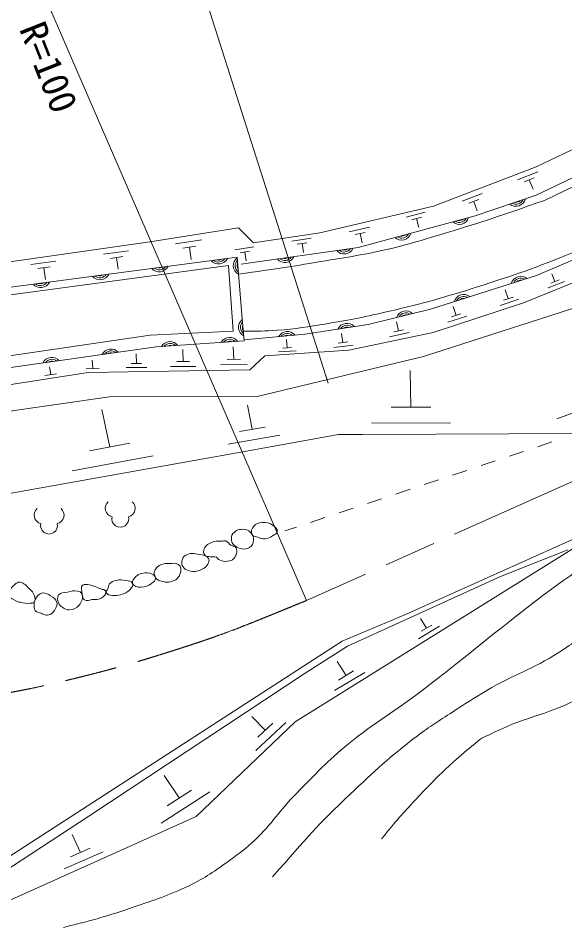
# Model space of a CAD drawing. Units: millimetres, scale not verified. Extents: x 40000 to 680000, y 20000 to 380000.
# Drawn here: x 415375 to 451904, y 257019 to 317956 of the extents above; entities that cross this region are included whole.
import ezdxf
from ezdxf.enums import TextEntityAlignment as Align

# ---------------------------------------------------------------- set-up
doc = ezdxf.new("R2010")
doc.units = ezdxf.units.MM
doc.header["$LTSCALE"] = 1000
doc.linetypes.add('CHAIN', pattern=[18.5, 12, -1.5, 3.5, -1.5])
for name, color, linetype, lineweight in [('M-BGD', 7, 'Continuous', 13), ('M-BMK', 2, 'CHAIN', 13), ('M-BMK-SRVR', 3, 'Continuous', 13), ('M-STR-HTXT', 7, 'Continuous', 13)]:
    doc.layers.add(name, color=color, linetype=linetype, lineweight=lineweight)
doc.styles.add('ＭＳ ゴシック', font='')
doc.styles.get('ＭＳ ゴシック').set_extended_font_data('MS Gothic')

msp = doc.modelspace()

# ---------------------------------------------------------------- linework, layer by layer
at = {"layer": 'M-BGD'}
for p, q in [((478994, 319463), (450556, 305795)), ((449987, 308032), (459047, 312350)), ((443129, 305407), (449987, 308032)), ((448754, 307161), (450093, 307696)), ((449196, 307027), (449865, 307294)), ((449530, 307161), (449781, 306536)), ((445042, 305743), (446392, 306251)), ((435525, 303627), (443129, 305407)), ((445481, 305600), (446156, 305854)), ((445818, 305727), (446057, 305097)), ((441296, 304671), (442580, 305001)), ((441683, 304497), (442325, 304662)), ((442004, 304580), (442159, 303981)), ((437496, 303703), (438844, 304002)), ((437893, 303508), (438567, 303657)), ((438230, 303583), (438370, 302954)), ((424164, 303036), (371524, 295454)), ((425881, 302884), (427637, 303150)), ((433663, 303072), (434949, 303267)), ((434024, 302864), (434666, 302961)), ((434345, 302912), (434437, 302313)), ((421065, 302200), (422743, 302430)), ((426373, 302600), (427251, 302732)), ((426812, 302666), (426937, 301847)), ((429853, 302501), (431114, 302691)), ((430206, 302296), (430837, 302391)), ((430521, 302344), (430611, 301755)), ((370322, 294092), (430003, 302006)), ((416217, 301511), (417878, 301739)), ((421531, 301922), (422369, 302037)), ((421950, 301980), (422059, 301197)), ((430003, 302006), (430331, 297881)), ((429436, 301435), (370400, 293528)), ((416678, 301236), (417508, 301350)), ((417093, 301293), (417201, 300518)), ((429436, 301435), (429739, 297057)), ((449145, 298942), (454785, 301253)), ((451521, 300493), (450976, 300274)), ((451248, 300383), (451031, 300887)), ((448128, 299235), (447919, 299821)), ((451881, 300384), (450791, 299946)), ((448444, 299339), (447811, 299132)), ((442459, 295358), (452921, 298732)), ((443097, 296980), (449145, 298942)), ((444647, 298116), (444450, 298706)), ((448843, 299190), (447578, 298775)), ((445361, 298055), (444087, 297668)), ((444965, 298213), (444328, 298020)), ((430331, 297881), (430485, 296417)), ((440794, 297085), (440650, 297690)), ((424187, 296796), (370883, 289006)), ((429739, 297057), (424187, 296796)), ((437077, 296302), (436986, 296898)), ((437480, 295789), (443097, 296980)), ((441500, 296962), (440197, 296687)), ((441120, 297154), (440468, 297017)), ((433349, 295952), (433298, 296498)), ((437397, 296342), (436756, 296262)), ((423279, 294905), (423258, 295549)), ((426398, 295040), (426373, 295825)), ((429778, 295180), (429751, 296015)), ((431868, 295414), (437480, 295789)), ((433951, 295757), (432779, 295678)), ((433642, 295972), (433056, 295932)), ((437750, 296126), (436468, 295965)), ((420357, 294559), (420326, 295133)), ((426819, 295042), (425977, 295037)), ((430225, 295183), (429330, 295178)), ((430864, 294484), (431868, 295414)), ((431338, 292699), (442459, 295358)), ((417543, 294157), (417456, 294679)), ((420788, 294571), (419926, 294547)), ((420053, 294305), (430864, 294484)), ((423971, 294633), (422590, 294625)), ((423624, 294907), (422934, 294903)), ((427242, 294708), (425558, 294698)), ((430675, 294828), (428885, 294817)), ((441625, 291978), (441567, 294441)), ((408861, 292560), (420053, 294305)), ((417935, 294212), (417150, 294103)), ((459037, 294025), (451371, 291208)), ((385831, 287555), (421474, 292670)), ((421474, 292670), (431338, 292699)), ((431021, 290511), (430702, 292116)), ((442945, 291974), (440305, 291981)), ((421487, 289323), (420955, 291833)), ((444262, 290915), (438983, 290929)), ((432869, 290116), (429411, 289522)), ((431885, 290659), (430157, 290362)), ((438388, 290167), (453083, 290234)), ((422838, 289573), (420135, 289073)), ((450101, 289343), (451050, 289658)), ((410871, 285510), (430260, 288982)), ((448203, 288711), (449152, 289027)), ((424390, 288742), (418983, 287742)), ((446306, 288080), (447254, 288395)), ((444408, 287448), (445357, 287764)), ((442510, 286816), (443459, 287132)), ((440613, 286185), (441561, 286501)), ((438715, 285553), (439664, 285869)), ((436817, 284922), (437766, 285238)), ((434920, 284290), (435868, 284606)), ((441267, 278144), (456930, 285172)), ((433193, 283716), (433971, 283975)), ((452936, 282837), (433893, 270973)), ((442661, 277226), (442251, 277879)), ((443541, 277362), (442118, 276520)), ((443017, 277436), (442306, 277015)), ((437283, 274066), (436695, 275004)), ((438544, 274261), (436503, 273054)), ((437793, 274368), (436772, 273764)), ((420100, 264682), (434493, 274165)), ((431884, 270405), (430988, 271322)), ((433893, 270973), (427275, 264639)), ((433265, 270936), (431251, 269067)), ((432388, 270872), (431380, 269938)), ((426137, 265892), (425125, 267378)), ((426947, 266413), (425327, 265370)), ((428174, 266287), (424934, 264201)), ((427275, 264639), (410247, 257019)), ((419529, 262243), (418972, 263449)), ((421062, 262282), (418447, 261157)), ((420183, 262524), (418875, 261961))]:
    msp.add_line(p, q, dxfattribs=at)
for points in [[(430274, 301525), (438092, 302644), (445912, 304763), (449986, 306139), (478301, 319681), (485351, 323887)], [(474262, 301207), (465500, 307616), (457013, 303767), (450018, 300784), (442934, 298523), (438759, 297509), (434522, 296850), (430479, 296479)], [(424164, 303036), (430091, 303968), (431107, 302952), (435525, 303627)], [(430485, 296417), (424600, 296004), (370957, 288404)], [(430260, 288982), (436779, 290167), (438388, 290167)], [(441097, 277721), (447617, 280684), (452104, 282462)], [(410617, 259687), (411633, 259941), (437033, 276366), (441267, 278144)], [(434493, 274165), (437372, 276028), (441097, 277721)], [(410617, 259094), (411803, 259264), (420100, 264682)]]:
    msp.add_lwpolyline(points, dxfattribs=at)
for centre, radius, start, end in [((448642, 306058), 654, 231.43769, 345.87952), ((448642, 306058), 523, 241.24892, 336.06829), ((448642, 306058), 392, 263.12538, 314.19183), ((444855, 304843), 654, 227.93625, 342.37809), ((444855, 304843), 523, 237.74749, 332.56685), ((444855, 304843), 392, 259.62394, 310.6904), ((440994, 303797), 654, 227.93625, 342.37809), ((440994, 303797), 523, 237.74749, 332.56685), ((440994, 303797), 392, 259.62394, 310.6904), ((437154, 302868), 654, 220.92517, 335.36701), ((437154, 302868), 523, 230.73641, 325.55577), ((437154, 302868), 392, 252.61286, 303.67931), ((428764, 302199), 654, 220.3328, 334.77464), ((428764, 302199), 523, 230.14404, 324.9634), ((428764, 302199), 392, 252.02049, 303.08695), ((430403, 301436), 654, 127.32856, 241.7704), ((430403, 301436), 523, 137.1398, 231.95916), ((433194, 302301), 654, 220.92517, 335.36701), ((433194, 302301), 523, 230.73641, 325.55577), ((433194, 302301), 392, 252.61286, 303.67931), ((424798, 301673), 654, 220.3328, 334.77464), ((424798, 301673), 523, 230.14404, 324.9634), ((424798, 301673), 392, 252.02049, 303.08695), ((430403, 301436), 392, 159.01625, 210.08271), ((420833, 301147), 654, 220.3328, 334.77464), ((420833, 301147), 523, 230.14404, 324.9634), ((420833, 301147), 392, 252.02049, 303.08695), ((448963, 300075), 654, 50.47853, 164.92037), ((448963, 300075), 523, 60.28977, 155.10913), ((448963, 300075), 392, 82.16622, 133.23268), ((416868, 300621), 654, 220.3328, 334.77464), ((416868, 300621), 523, 230.14404, 324.9634), ((416868, 300621), 392, 252.02049, 303.08695), ((445152, 298859), 654, 50.47853, 164.92037), ((445152, 298859), 523, 60.28977, 155.10913), ((445152, 298859), 392, 82.16622, 133.23268), ((441284, 297758), 654, 46.42603, 160.86787), ((441284, 297758), 523, 56.23727, 151.05663), ((441284, 297758), 392, 78.11372, 129.18018), ((430746, 297321), 654, 128.80591, 243.24775), ((430746, 297321), 523, 138.61715, 233.43651), ((430746, 297321), 392, 160.4936, 211.56006), ((437343, 296930), 654, 41.62676, 156.0686), ((437343, 296930), 523, 51.438, 146.25736), ((433359, 296387), 654, 38.01083, 152.45267), ((433359, 296387), 523, 47.82207, 142.64143), ((433359, 296387), 392, 69.69852, 120.76498), ((437343, 296930), 392, 73.31445, 124.38091), ((425522, 295714), 654, 36.79735, 151.23919), ((425522, 295714), 523, 46.60859, 141.42795), ((429513, 295994), 654, 36.79735, 151.23919), ((429513, 295994), 523, 46.60859, 141.42795), ((429513, 295994), 392, 68.48504, 119.5515), ((421580, 295218), 654, 40.84276, 155.2846), ((421580, 295218), 523, 50.654, 145.47336), ((421580, 295218), 392, 72.53045, 123.59691), ((425522, 295714), 392, 68.48504, 119.5515), ((417620, 294657), 654, 40.84276, 155.2846), ((417620, 294657), 523, 50.654, 145.47336), ((417620, 294657), 392, 72.53045, 123.59691), ((417012, 284775), 576, 130.601, 257.4715), ((417862, 284775), 576, 282.5301, 49.3974), ((421767, 285230), 576, 130.601, 257.4715), ((422617, 285230), 576, 282.5301, 49.3974), ((422192, 284533), 566, 166.3145, 13.6855), ((417437, 284078), 566, 166.3145, 13.6855)]:
    msp.add_arc(centre, radius, start, end, dxfattribs=at)
for points, knots in [([(450556, 305795), (447405, 304708), (446570, 304396), (443976, 303625), (442553, 303202), (441763, 302934), (440320, 302588), (438493, 302149), (437443, 302024), (435591, 301705), (433450, 301337), (432751, 301241), (430094, 300859)], [0, 0, 0, 0, 1, 1, 1, 2, 2, 2, 3, 3, 3, 4, 4, 4, 4]), ([(457118, 304436), (454895, 303362), (454262, 303074), (452390, 302296), (449966, 301290), (448571, 300810), (446069, 300018), (443796, 299298), (442507, 298935), (440185, 298393), (438562, 298014), (437647, 297819), (436001, 297559), (434706, 297355), (433981, 297208), (432672, 297123), (431794, 297066), (431485, 297053), (430421, 297057)], [0, 0, 0, 0, 1, 1, 1, 2, 2, 2, 3, 3, 3, 4, 4, 4, 5, 5, 5, 6, 6, 6, 6]), ([(418407, 257232), (420634, 257814), (421273, 257968), (423063, 258586), (424538, 259096), (425382, 259351), (426789, 260026), (427914, 260565), (428484, 260991), (429498, 261719), (430186, 262213), (430580, 262487), (431191, 263074), (432375, 264208), (432833, 265040), (433985, 266206), (435301, 267538), (436005, 268328), (437457, 269508), (439294, 271003), (440482, 271631), (442367, 273064), (445217, 275230), (446726, 276556), (449564, 278737), (450671, 279587), (451299, 280054), (452443, 280854), (454330, 282173), (455024, 282551), (457438, 283986)], [0, 0, 0, 0, 1, 1, 1, 2, 2, 2, 3, 3, 3, 4, 4, 4, 5, 5, 5, 6, 6, 6, 7, 7, 7, 8, 8, 8, 9, 9, 9, 10, 10, 10, 10]), ([(431007, 283479), (430911, 283677), (430980, 283858), (431116, 284029), (431263, 284216), (431433, 284263), (431671, 284283), (431969, 284307), (432165, 284255), (432409, 284083), (432565, 283974), (432711, 283874), (432690, 283684), (432670, 283513), (432507, 283480), (432361, 283388), (432189, 283280), (432083, 283205), (431881, 283189), (431648, 283170), (431518, 283247), (431299, 283329), (431179, 283373), (431062, 283364), (431007, 283479)], [0, 0, 0, 0, 1, 1, 1, 2, 2, 2, 3, 3, 3, 4, 4, 4, 5, 5, 5, 6, 6, 6, 7, 7, 7, 8, 8, 8, 8]), ([(429770, 282800), (429677, 282878), (429652, 282959), (429636, 283079), (429612, 283261), (429603, 283400), (429721, 283540), (429926, 283783), (430169, 283855), (430485, 283819), (430727, 283791), (430877, 283685), (431007, 283479), (431119, 283302), (431143, 283146), (431079, 282946), (431014, 282741), (430910, 282604), (430703, 282545), (430340, 282443), (430060, 282558), (429770, 282800)], [0, 0, 0, 0, 1, 1, 1, 2, 2, 2, 3, 3, 3, 4, 4, 4, 5, 5, 5, 6, 6, 6, 7, 7, 7, 7]), ([(427886, 282054), (427772, 282155), (427736, 282279), (427772, 282426), (427841, 282706), (428031, 282824), (428290, 282952), (428521, 283066), (428688, 283010), (428945, 283033), (429061, 283043), (429133, 283086), (429244, 283049), (429412, 282993), (429444, 282856), (429592, 282758), (429716, 282674), (429867, 282715), (429931, 282580), (430051, 282330), (429967, 282100), (429794, 281884), (429679, 281742), (429546, 281722), (429365, 281698), (429153, 281671), (429018, 281689), (428824, 281779), (428728, 281824), (428718, 281915), (428621, 281957), (428470, 282023), (428364, 281975), (428201, 281998), (428077, 282015), (427979, 281971), (427886, 282054)], [0, 0, 0, 0, 1, 1, 1, 2, 2, 2, 3, 3, 3, 4, 4, 4, 5, 5, 5, 6, 6, 6, 7, 7, 7, 8, 8, 8, 9, 9, 9, 10, 10, 10, 11, 11, 11, 12, 12, 12, 12]), ([(426395, 281320), (426310, 281450), (426285, 281557), (426314, 281709), (426349, 281887), (426415, 282006), (426573, 282097), (426878, 282271), (427125, 282206), (427471, 282145), (427731, 282099), (427964, 282109), (428093, 281878), (428168, 281745), (428119, 281620), (428037, 281490), (427870, 281229), (427673, 281135), (427374, 281054), (427129, 280987), (426966, 281003), (426727, 281086), (426577, 281138), (426482, 281188), (426395, 281320)], [0, 0, 0, 0, 1, 1, 1, 2, 2, 2, 3, 3, 3, 4, 4, 4, 5, 5, 5, 6, 6, 6, 7, 7, 7, 8, 8, 8, 8]), ([(424496, 280715), (424452, 280869), (424450, 280982), (424523, 281124), (424624, 281321), (424756, 281398), (424960, 281486), (425155, 281569), (425287, 281551), (425499, 281550), (425726, 281549), (425882, 281594), (426075, 281475), (426175, 281413), (426228, 281343), (426243, 281227), (426278, 280950), (426188, 280764), (426005, 280553), (425876, 280404), (425750, 280366), (425558, 280321), (425375, 280279), (425262, 280294), (425078, 280332), (424900, 280368), (424790, 280393), (424647, 280505), (424567, 280567), (424524, 280618), (424496, 280715)], [0, 0, 0, 0, 1, 1, 1, 2, 2, 2, 3, 3, 3, 4, 4, 4, 5, 5, 5, 6, 6, 6, 7, 7, 7, 8, 8, 8, 9, 9, 9, 10, 10, 10, 10]), ([(432377, 260618), (434729, 263296), (435397, 264099), (437541, 266122), (439230, 267714), (440181, 268612), (442029, 270016), (442920, 270693), (443463, 271013), (444399, 271625), (445283, 272202), (445777, 272528), (446685, 273064), (448520, 274148), (449718, 274455), (451511, 275604), (452052, 275951), (452346, 276159), (452866, 276536), (455329, 278319), (456004, 279310), (458454, 281954)], [0, 0, 0, 0, 1, 1, 1, 2, 2, 2, 3, 3, 3, 4, 4, 4, 5, 5, 5, 6, 6, 6, 7, 7, 7, 7]), ([(423022, 280215), (422984, 280407), (423105, 280525), (423240, 280666), (423364, 280796), (423469, 280847), (423644, 280885), (423907, 280941), (424093, 280960), (424332, 280836), (424451, 280774), (424546, 280704), (424550, 280569), (424555, 280397), (424429, 280316), (424291, 280213), (424060, 280042), (423882, 280000), (423596, 279971), (423456, 279957), (423367, 279961), (423240, 280019), (423136, 280067), (423044, 280103), (423022, 280215)], [0, 0, 0, 0, 1, 1, 1, 2, 2, 2, 3, 3, 3, 4, 4, 4, 5, 5, 5, 6, 6, 6, 7, 7, 7, 8, 8, 8, 8]), ([(421345, 279816), (421408, 279958), (421382, 280072), (421486, 280188), (421615, 280333), (421739, 280370), (421928, 280414), (422176, 280472), (422331, 280457), (422580, 280403), (422763, 280364), (422952, 280389), (423022, 280215), (423085, 280057), (422963, 279942), (422849, 279816), (422659, 279603), (422487, 279537), (422213, 279455), (422015, 279395), (421889, 279382), (421685, 279417), (421499, 279449), (421307, 279434), (421243, 279611), (421213, 279695), (421310, 279734), (421345, 279816)], [0, 0, 0, 0, 1, 1, 1, 2, 2, 2, 3, 3, 3, 4, 4, 4, 5, 5, 5, 6, 6, 6, 7, 7, 7, 8, 8, 8, 9, 9, 9, 9]), ([(415174, 280164), (415272, 280249), (415353, 280302), (415481, 280288), (415783, 280255), (415906, 280063), (416123, 279851), (416281, 279696), (416389, 279601), (416452, 279387), (416499, 279226), (416536, 279087), (416430, 278956), (416363, 278873), (416272, 278895), (416166, 278886), (415911, 278866), (415763, 278895), (415514, 278951), (415396, 278977), (415327, 278993), (415223, 279053), (415017, 279172), (414799, 279213), (414759, 279447), (414704, 279766), (414930, 279952), (415174, 280164)], [0, 0, 0, 0, 1, 1, 1, 2, 2, 2, 3, 3, 3, 4, 4, 4, 5, 5, 5, 6, 6, 6, 7, 7, 7, 8, 8, 8, 9, 9, 9, 9]), ([(418072, 278916), (417999, 279108), (417952, 279276), (418072, 279442), (418217, 279640), (418430, 279586), (418671, 279636), (418929, 279689), (419086, 279763), (419342, 279700), (419466, 279670), (419568, 279641), (419617, 279522), (419732, 279241), (419636, 279001), (419447, 278762), (419275, 278546), (419085, 278471), (418808, 278455), (418615, 278444), (418501, 278509), (418339, 278617), (418209, 278704), (418128, 278770), (418072, 278916)], [0, 0, 0, 0, 1, 1, 1, 2, 2, 2, 3, 3, 3, 4, 4, 4, 5, 5, 5, 6, 6, 6, 7, 7, 7, 8, 8, 8, 8]), ([(419857, 280148), (420084, 280168), (420210, 280094), (420428, 280029), (420615, 279973), (420712, 279922), (420892, 279846), (421022, 279790), (421182, 279831), (421220, 279695), (421279, 279485), (421091, 279350), (420908, 279231), (420705, 279101), (420539, 279152), (420299, 279129), (420106, 279111), (419967, 279016), (419803, 279118), (419705, 279179), (419712, 279276), (419678, 279386), (419640, 279511), (419632, 279586), (419625, 279716), (419617, 279851), (419563, 279952), (419641, 280061), (419694, 280135), (419766, 280140), (419857, 280148)], [0, 0, 0, 0, 1, 1, 1, 2, 2, 2, 3, 3, 3, 4, 4, 4, 5, 5, 5, 6, 6, 6, 7, 7, 7, 8, 8, 8, 9, 9, 9, 10, 10, 10, 10]), ([(417029, 279579), (417242, 279581), (417361, 279502), (417539, 279385), (417735, 279257), (417895, 279182), (417959, 278956), (418006, 278791), (417942, 278680), (417862, 278528), (417767, 278346), (417692, 278229), (417506, 278140), (417387, 278082), (417298, 278094), (417167, 278116), (417062, 278133), (417014, 278179), (416916, 278221), (416758, 278289), (416618, 278263), (416512, 278399), (416409, 278530), (416441, 278652), (416439, 278819), (416438, 278905), (416440, 278957), (416471, 279037), (416547, 279230), (416610, 279344), (416771, 279474), (416856, 279542), (416920, 279578), (417029, 279579)], [0, 0, 0, 0, 1, 1, 1, 2, 2, 2, 3, 3, 3, 4, 4, 4, 5, 5, 5, 6, 6, 6, 7, 7, 7, 8, 8, 8, 9, 9, 9, 10, 10, 10, 11, 11, 11, 11]), ([(439658, 263158), (440698, 264433), (441018, 264788), (441944, 265783), (443458, 267410), (444362, 268283), (446093, 269678), (446473, 269984), (446757, 270051), (447193, 270270), (449431, 271398), (450979, 271423), (453120, 272726), (454115, 273331), (454654, 273706), (455575, 274419), (457424, 275851), (457952, 276638), (459724, 278737)], [0, 0, 0, 0, 1, 1, 1, 2, 2, 2, 3, 3, 3, 4, 4, 4, 5, 5, 5, 6, 6, 6, 6])]:
    msp.add_open_spline(points, degree=3, knots=knots, dxfattribs=at)
at = {"layer": 'M-BMK'}
msp.add_line((455481, 288391), (434652, 279076), dxfattribs=at)
msp.add_open_spline([(434652, 279076), (430530, 277399), (429374, 276886), (425889, 275777), (423429, 274994), (422039, 274587), (419535, 273964), (417342, 273419), (416103, 273151), (413880, 272752), (410998, 272235), (409376, 271961), (406463, 271661), (402768, 271280), (400682, 271187), (396968, 271111), (394281, 271057), (392773, 271140), (390089, 271278), (387304, 271422), (386376, 271516), (382972, 271853)], degree=3, knots=[0, 0, 0, 0, 1, 1, 1, 2, 2, 2, 3, 3, 3, 4, 4, 4, 5, 5, 5, 6, 6, 6, 7, 7, 7, 7], dxfattribs=at)
at = {"layer": 'M-BMK-SRVR'}
msp.add_line((434652, 279076), (415422, 323388), dxfattribs=at)
at = {"layer": 'M-STR-HTXT'}
msp.add_line((436081, 293589), (427207, 321444), dxfattribs=at)

# ---------------------------------------------------------------- texts
at = {"layer": 'M-BMK-SRVR', "style": 'ＭＳ ゴシック'}
msp.add_text('R=100', height=1833, rotation=291.474, dxfattribs=at).set_placement((416273, 317587), align=Align.MIDDLE_LEFT)

doc.saveas('drawing.dxf')
